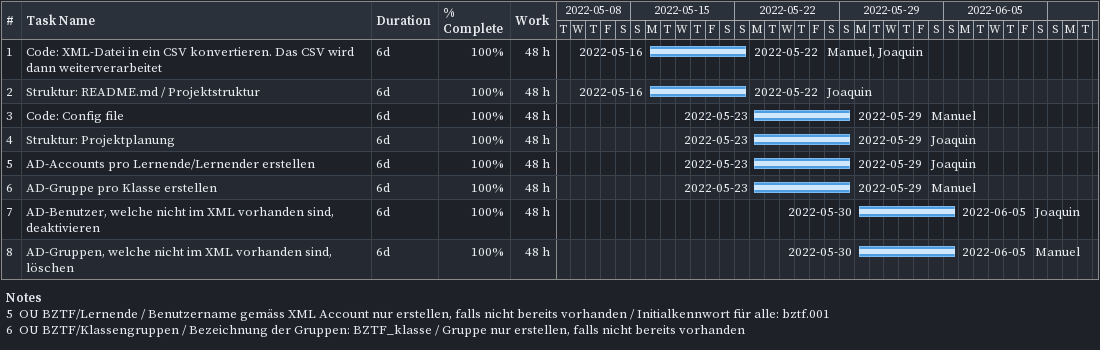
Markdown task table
| ID | Task | Duration | Start | Finish | Resources | % complete | Work (h) |
|---|---|---|---|---|---|---|---|
| 1 | Code: XML-Datei in ein CSV konvertieren. Das CSV wird dann weiterverarbeitet | 6d | 2022-05-16 | 2022-05-22 | Manuel, Joaquin | 100 | 48 |
| 2 | Struktur: README.md / Projektstruktur | 6d | 2022-05-16 | 2022-05-22 | Joaquin | 100 | 48 |
| 3 | Code: Config file | 6d | 2022-05-23 | 2022-05-29 | Manuel | 100 | 48 |
| 4 | Struktur: Projektplanung | 6d | 2022-05-23 | 2022-05-29 | Joaquin | 100 | 48 |
| 5 | AD-Accounts pro Lernende/Lernender erstellen | 6d | 2022-05-23 | 2022-05-29 | Joaquin | 100 | 48 |
| 6 | AD-Gruppe pro Klasse erstellen | 6d | 2022-05-23 | 2022-05-29 | Manuel | 100 | 48 |
| 7 | AD-Benutzer, welche nicht im XML vorhanden sind, deaktivieren | 6d | 2022-05-30 | 2022-06-05 | Joaquin | 100 | 48 |
| 8 | AD-Gruppen, welche nicht im XML vorhanden sind, löschen | 6d | 2022-05-30 | 2022-06-05 | Manuel | 100 | 48 |

Notes
- 5: OU BZTF/Lernende / Benutzername gemäss XML Account nur erstellen, falls nicht bereits vorhanden / Initialkennwort für alle: bztf.001
- 6: OU BZTF/Klassengruppen / Bezeichnung der Gruppen: BZTF_klasse / Gruppe nur erstellen, falls nicht bereits vorhanden
